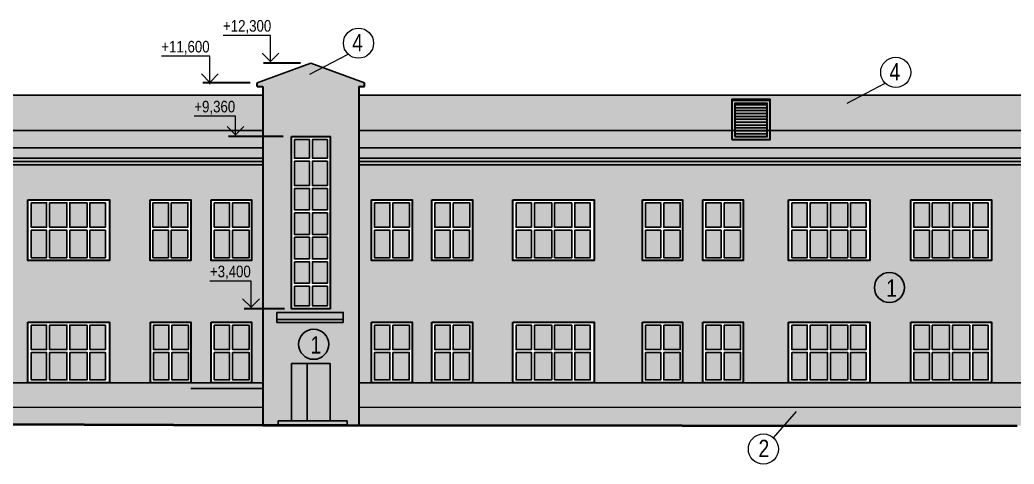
# Model space of a CAD drawing. Extents: x 69140 to 277481, y -99154 to 104141.
# Drawn here: x 133760 to 168188, y 66173 to 81546 of the extents above; entities that cross this region are included whole.
import ezdxf

# ---------------------------------------------------------------- set-up
doc = ezdxf.new("R2010")
doc.units = 0
for name, color, linetype in [('2D-чертеж - Общий', 7, 'Continuous'), ('Наружняя', 7, 'Continuous'), ('Окна', 7, 'Continuous'), ('Текст', 7, 'Continuous')]:
    doc.layers.add(name, color=color, linetype=linetype)
for name, color, linetype, lineweight in [('Text blocks_Ном_пера__1', 7, 'Continuous', 18), ('Вент.шахты_Ном_пера__1', 7, 'Continuous', 18), ('Детали основные (разрез)', 7, 'Continuous', 40), ('Перегородки', 7, 'Continuous', 30), ('Размеры', 250, 'Continuous', 13)]:
    doc.layers.add(name, color=color, linetype=linetype, lineweight=lineweight)
for name, color, linetype, lineweight, true_color in [('Заливка кровли', 7, 'Continuous', 13, 0xa16156), ('Заливка стены', 7, 'Continuous', 13, 0xffe4ad), ('Заливка цоколь', 7, 'Continuous', 13, 0x51565c)]:
    doc.layers.add(name, color=color, linetype=linetype, lineweight=lineweight, true_color=true_color)
doc.styles.add('Narrow', font='ARIALN.TTF')
doc.styles.add('Ариал', font='ARIAL.TTF', dxfattribs={"width": 0.8})

msp = doc.modelspace()

# ---------------------------------------------------------------- hatches: boundary and pattern name
at = {"layer": '2D-чертеж - Общий', "linetype": 'Continuous', "lineweight": 0, "true_color": 0xb0b7bf}
for points in [[(143268, 76760.3), (143788, 76760.3), (143788, 77406.3), (143268, 77406.3)], [(143888, 76760.3), (144408, 76760.3), (144408, 77406.3), (143888, 77406.3)], [(143268, 75814.3), (143788, 75814.3), (143788, 76660.3), (143268, 76660.3)], [(143888, 75814.3), (144408, 75814.3), (144408, 76660.3), (143888, 76660.3)], [(143268, 74968.3), (143788, 74968.3), (143788, 75714.3), (143268, 75714.3)], [(143888, 74968.3), (144408, 74968.3), (144408, 75714.3), (143888, 75714.3)], [(143268, 74122.3), (143788, 74122.3), (143788, 74868.3), (143268, 74868.3)], [(143888, 74122.3), (144408, 74122.3), (144408, 74868.3), (143888, 74868.3)], [(143267.9, 73276.3), (143787.9, 73276.3), (143787.9, 74022.3), (143267.9, 74022.3)], [(143888, 73276.3), (144408, 73276.3), (144408, 74022.3), (143888, 74022.3)], [(143267.8, 72430.3), (143787.8, 72430.3), (143787.8, 73176.3), (143267.8, 73176.3)], [(143888.1, 72430.3), (144408.1, 72430.3), (144408.1, 73176.3), (143888.1, 73176.3)], [(143268, 71646.3), (143788, 71646.3), (143788, 72330.3), (143268, 72330.3)], [(143888, 71646.3), (144408, 71646.3), (144408, 72330.3), (143888, 72330.3)]]:
    msp.add_hatch(color=9, dxfattribs=at).paths.add_polyline_path(points, flags=0)
for points in [[(134150.8, 74369.2), (134685.8, 74369.2), (134685.8, 75216.3), (134150.8, 75216.3)], [(134785.8, 75216.3), (135385.8, 75216.3), (135385.8, 74369.2), (134785.8, 74369.2)], [(135485.8, 74369.2), (136085.8, 74369.2), (136085.8, 75216.3), (135485.8, 75216.3)], [(136185.8, 75216.3), (136720.8, 75216.3), (136720.8, 74369.2), (136185.8, 74369.2)], [(138903, 75216.3), (138368, 75216.3), (138368, 74369.2), (138903, 74369.2)], [(139003, 74369.2), (139577.4, 74369.2), (139577.4, 75216.3), (139003, 75216.3)], [(141023, 75216.3), (140488, 75216.3), (140488, 74369.2), (141023, 74369.2)], [(141123, 74369.2), (141697.4, 74369.2), (141697.4, 75216.3), (141123, 75216.3)], [(146573, 75216.3), (146038, 75216.3), (146038, 74369.2), (146573, 74369.2)], [(146673, 74369.2), (147247.4, 74369.2), (147247.4, 75216.3), (146673, 75216.3)], [(148663, 75216.3), (148128, 75216.3), (148128, 74369.2), (148663, 74369.2)], [(148763, 74369.2), (149337.4, 74369.2), (149337.4, 75216.3), (148763, 75216.3)], [(150940.8, 74369.2), (151475.8, 74369.2), (151475.8, 75216.3), (150940.8, 75216.3)], [(151575.8, 75216.3), (152175.8, 75216.3), (152175.8, 74369.2), (151575.8, 74369.2)], [(152275.8, 74369.2), (152875.8, 74369.2), (152875.8, 75216.3), (152275.8, 75216.3)], [(152975.8, 75216.3), (153510.8, 75216.3), (153510.8, 74369.2), (152975.8, 74369.2)], [(155953, 75216.3), (155418, 75216.3), (155418, 74369.2), (155953, 74369.2)], [(156053, 74369.2), (156627.4, 74369.2), (156627.4, 75216.3), (156053, 75216.3)], [(158043, 75216.3), (157508, 75216.3), (157508, 74369.2), (158043, 74369.2)], [(158143, 74369.2), (158717.4, 74369.2), (158717.4, 75216.3), (158143, 75216.3)], [(160490.8, 74369.2), (161025.8, 74369.2), (161025.8, 75216.3), (160490.8, 75216.3)], [(161125.8, 75216.3), (161725.8, 75216.3), (161725.8, 74369.2), (161125.8, 74369.2)], [(161825.8, 74369.2), (162425.8, 74369.2), (162425.8, 75216.3), (161825.8, 75216.3)], [(162525.8, 75216.3), (163060.8, 75216.3), (163060.8, 74369.2), (162525.8, 74369.2)], [(164720.8, 74369.2), (165255.8, 74369.2), (165255.8, 75216.3), (164720.8, 75216.3)], [(165355.8, 75216.3), (165955.8, 75216.3), (165955.8, 74369.2), (165355.8, 74369.2)], [(166055.8, 74369.2), (166655.8, 74369.2), (166655.8, 75216.3), (166055.8, 75216.3)], [(166755.8, 75216.3), (167290.8, 75216.3), (167290.8, 74369.2), (166755.8, 74369.2)], [(134685.8, 73316.3), (134150.8, 73316.3), (134150.8, 74269.2), (134685.8, 74269.2)], [(135385.8, 74269.2), (134785.8, 74269.2), (134785.8, 73316.3), (135385.8, 73316.3)], [(136085.8, 73316.3), (135485.8, 73316.3), (135485.8, 74269.2), (136085.8, 74269.2)], [(136720.8, 74269.2), (136185.8, 74269.2), (136185.8, 73316.3), (136720.8, 73316.3)], [(138368, 74269.2), (138903, 74269.2), (138903, 73316.3), (138368, 73316.3)], [(139573.8, 73316.3), (139003, 73316.3), (139003, 74269.2), (139573.8, 74269.2)], [(140488, 74269.2), (141023, 74269.2), (141023, 73316.3), (140488, 73316.3)], [(141693.8, 73316.3), (141123, 73316.3), (141123, 74269.2), (141693.8, 74269.2)], [(146038, 74269.2), (146573, 74269.2), (146573, 73316.3), (146038, 73316.3)], [(147243.8, 73316.3), (146673, 73316.3), (146673, 74269.2), (147243.8, 74269.2)], [(148128, 74269.2), (148663, 74269.2), (148663, 73316.3), (148128, 73316.3)], [(149333.8, 73316.3), (148763, 73316.3), (148763, 74269.2), (149333.8, 74269.2)], [(151475.8, 73316.3), (150940.8, 73316.3), (150940.8, 74269.2), (151475.8, 74269.2)], [(152175.8, 74269.2), (151575.8, 74269.2), (151575.8, 73316.3), (152175.8, 73316.3)], [(152875.8, 73316.3), (152275.8, 73316.3), (152275.8, 74269.2), (152875.8, 74269.2)], [(153510.8, 74269.2), (152975.8, 74269.2), (152975.8, 73316.3), (153510.8, 73316.3)], [(155418, 74269.2), (155953, 74269.2), (155953, 73316.3), (155418, 73316.3)], [(156623.8, 73316.3), (156053, 73316.3), (156053, 74269.2), (156623.8, 74269.2)], [(157508, 74269.2), (158043, 74269.2), (158043, 73316.3), (157508, 73316.3)], [(158713.8, 73316.3), (158143, 73316.3), (158143, 74269.2), (158713.8, 74269.2)], [(161025.8, 73316.3), (160490.8, 73316.3), (160490.8, 74269.2), (161025.8, 74269.2)], [(161725.8, 74269.2), (161125.8, 74269.2), (161125.8, 73316.3), (161725.8, 73316.3)], [(162425.8, 73316.3), (161825.8, 73316.3), (161825.8, 74269.2), (162425.8, 74269.2)], [(163060.8, 74269.2), (162525.8, 74269.2), (162525.8, 73316.3), (163060.8, 73316.3)], [(165255.8, 73316.3), (164720.8, 73316.3), (164720.8, 74269.2), (165255.8, 74269.2)], [(165955.8, 74269.2), (165355.8, 74269.2), (165355.8, 73316.3), (165955.8, 73316.3)], [(166655.8, 73316.3), (166055.8, 73316.3), (166055.8, 74269.2), (166655.8, 74269.2)], [(167290.8, 74269.2), (166755.8, 74269.2), (166755.8, 73316.3), (167290.8, 73316.3)], [(134150.8, 70139.2), (134685.8, 70139.2), (134685.8, 70986.3), (134150.8, 70986.3)], [(134785.8, 70986.3), (135385.8, 70986.3), (135385.8, 70139.2), (134785.8, 70139.2)], [(135485.8, 70139.2), (136085.8, 70139.2), (136085.8, 70986.3), (135485.8, 70986.3)], [(136185.8, 70986.3), (136720.8, 70986.3), (136720.8, 70139.2), (136185.8, 70139.2)], [(138923, 70986.3), (138388, 70986.3), (138388, 70139.2), (138923, 70139.2)], [(139023, 70139.2), (139597.4, 70139.2), (139597.4, 70986.3), (139023, 70986.3)], [(141023, 70986.3), (140488, 70986.3), (140488, 70139.2), (141023, 70139.2)], [(141123, 70139.2), (141697.4, 70139.2), (141697.4, 70986.3), (141123, 70986.3)], [(146573, 70986.3), (146038, 70986.3), (146038, 70139.2), (146573, 70139.2)], [(146673, 70139.2), (147247.4, 70139.2), (147247.4, 70986.3), (146673, 70986.3)], [(148663, 70986.3), (148128, 70986.3), (148128, 70139.2), (148663, 70139.2)], [(148763, 70139.2), (149337.4, 70139.2), (149337.4, 70986.3), (148763, 70986.3)], [(150940.8, 70139.2), (151475.8, 70139.2), (151475.8, 70986.3), (150940.8, 70986.3)], [(151575.8, 70986.3), (152175.8, 70986.3), (152175.8, 70139.2), (151575.8, 70139.2)], [(152275.8, 70139.2), (152875.8, 70139.2), (152875.8, 70986.3), (152275.8, 70986.3)], [(152975.8, 70986.3), (153510.8, 70986.3), (153510.8, 70139.2), (152975.8, 70139.2)], [(155953, 70986.3), (155418, 70986.3), (155418, 70139.2), (155953, 70139.2)], [(156053, 70139.2), (156627.4, 70139.2), (156627.4, 70986.3), (156053, 70986.3)], [(158043, 70986.3), (157508, 70986.3), (157508, 70139.2), (158043, 70139.2)], [(158143, 70139.2), (158717.4, 70139.2), (158717.4, 70986.3), (158143, 70986.3)], [(160490.8, 70139.2), (161025.8, 70139.2), (161025.8, 70986.3), (160490.8, 70986.3)], [(161125.8, 70986.3), (161725.8, 70986.3), (161725.8, 70139.2), (161125.8, 70139.2)], [(161825.8, 70139.2), (162425.8, 70139.2), (162425.8, 70986.3), (161825.8, 70986.3)], [(162525.8, 70986.3), (163060.8, 70986.3), (163060.8, 70139.2), (162525.8, 70139.2)], [(164720.8, 70139.2), (165255.8, 70139.2), (165255.8, 70986.3), (164720.8, 70986.3)], [(165355.8, 70986.3), (165955.8, 70986.3), (165955.8, 70139.2), (165355.8, 70139.2)], [(166055.8, 70139.2), (166655.8, 70139.2), (166655.8, 70986.3), (166055.8, 70986.3)], [(166755.8, 70986.3), (167290.8, 70986.3), (167290.8, 70139.2), (166755.8, 70139.2)], [(134685.8, 69086.3), (134150.8, 69086.3), (134150.8, 70039.2), (134685.8, 70039.2)], [(135385.8, 70039.2), (134785.8, 70039.2), (134785.8, 69086.3), (135385.8, 69086.3)], [(136085.8, 69086.3), (135485.8, 69086.3), (135485.8, 70039.2), (136085.8, 70039.2)], [(136720.8, 70039.2), (136185.8, 70039.2), (136185.8, 69086.3), (136720.8, 69086.3)], [(138388, 70039.2), (138923, 70039.2), (138923, 69086.3), (138388, 69086.3)], [(139593.8, 69086.3), (139023, 69086.3), (139023, 70039.2), (139593.8, 70039.2)], [(140488, 70039.2), (141023, 70039.2), (141023, 69086.3), (140488, 69086.3)], [(141693.8, 69086.3), (141123, 69086.3), (141123, 70039.2), (141693.8, 70039.2)], [(146038, 70039.2), (146573, 70039.2), (146573, 69086.3), (146038, 69086.3)], [(147243.8, 69086.3), (146673, 69086.3), (146673, 70039.2), (147243.8, 70039.2)], [(148128, 70039.2), (148663, 70039.2), (148663, 69086.3), (148128, 69086.3)], [(149333.8, 69086.3), (148763, 69086.3), (148763, 70039.2), (149333.8, 70039.2)], [(151475.8, 69086.3), (150940.8, 69086.3), (150940.8, 70039.2), (151475.8, 70039.2)], [(152175.8, 70039.2), (151575.8, 70039.2), (151575.8, 69086.3), (152175.8, 69086.3)], [(152875.8, 69086.3), (152275.8, 69086.3), (152275.8, 70039.2), (152875.8, 70039.2)], [(153510.8, 70039.2), (152975.8, 70039.2), (152975.8, 69086.3), (153510.8, 69086.3)], [(155418, 70039.2), (155953, 70039.2), (155953, 69086.3), (155418, 69086.3)], [(156623.8, 69086.3), (156053, 69086.3), (156053, 70039.2), (156623.8, 70039.2)], [(157508, 70039.2), (158043, 70039.2), (158043, 69086.3), (157508, 69086.3)], [(158713.8, 69086.3), (158143, 69086.3), (158143, 70039.2), (158713.8, 70039.2)], [(161025.8, 69086.3), (160490.8, 69086.3), (160490.8, 70039.2), (161025.8, 70039.2)], [(161725.8, 70039.2), (161125.8, 70039.2), (161125.8, 69086.3), (161725.8, 69086.3)], [(162425.8, 69086.3), (161825.8, 69086.3), (161825.8, 70039.2), (162425.8, 70039.2)], [(163060.8, 70039.2), (162525.8, 70039.2), (162525.8, 69086.3), (163060.8, 69086.3)], [(165255.8, 69086.3), (164720.8, 69086.3), (164720.8, 70039.2), (165255.8, 70039.2)], [(165955.8, 70039.2), (165355.8, 70039.2), (165355.8, 69086.3), (165955.8, 69086.3)], [(166655.8, 69086.3), (166055.8, 69086.3), (166055.8, 70039.2), (166655.8, 70039.2)], [(167290.8, 70039.2), (166755.8, 70039.2), (166755.8, 69086.3), (167290.8, 69086.3)]]:
    msp.add_hatch(color=9, dxfattribs=at).paths.add_polyline_path(points)
at = {"layer": 'Заливка кровли', "linetype": 'Continuous'}
for points in [[(103838, 78946.3), (103838, 76646.3), (141978, 76646.3), (142178, 76646.3), (142178, 78846.3), (142178, 78946.3)], [(145498, 76646.3), (180468, 76646.3), (180468, 78846.3), (180468, 78846.3), (180468, 78946.3), (145498, 78946.3), (145498, 78846.3)]]:
    msp.add_hatch(color=256, dxfattribs=at).paths.add_polyline_path(points)
at = {"layer": 'Заливка кровли', "linetype": 'Continuous', "lineweight": 0}
msp.add_hatch(color=256, dxfattribs=at).paths.add_polyline_path([(143168, 69650.8), (143168, 67676.3), (144508, 67676.3), (144508, 69650.8)], flags=0)
at = {"layer": 'Заливка стены', "linetype": 'Continuous', "lineweight": 0}
msp.add_hatch(color=256, dxfattribs=at).paths.add_polyline_path([(141978, 79346.3), (141978, 79246.3), (145698, 79246.3), (145698, 79366.3), (143838, 80046.3), (141978, 79366.3)], flags=0)
h = msp.add_hatch(color=256, dxfattribs=at)
h.paths.add_polyline_path([(142178, 67526.3), (145498, 67533.6), (145498, 79246.3), (142178, 79246.3)])
h.paths.add_polyline_path([(143168, 71546.3), (143168, 77506.3), (144508, 77506.3), (144508, 71546.3)], flags=16)
h = msp.add_hatch(color=256, dxfattribs=at)
h.paths.add_polyline_path([(103838, 68986.3), (103838, 68786.3), (137268, 68786.3), (138268, 68786.3), (138288, 68986.3), (138288, 71086.3), (139678, 71086.3), (139678, 68986.3), (139678, 68786.3), (142178, 68786.3), (142178, 68986.3), (142178, 76646.3), (103838, 76646.3)])
h.paths.add_polyline_path([(140388, 73216.3), (140388, 75316.3), (141778, 75316.3), (141778, 73216.3)], flags=16)
h.paths.add_polyline_path([(140388, 68986.3), (140388, 71086.3), (141778, 71086.3), (141778, 68986.3)], flags=16)
h.paths.add_polyline_path([(138268, 75316.3), (139678, 75316.3), (139678, 73216.3), (138268, 73216.3)], flags=16)
h.paths.add_polyline_path([(134038, 68986.3), (134038, 71086.3), (136858, 71086.3), (136858, 68986.3)], flags=16)
h.paths.add_polyline_path([(136858, 73216.3), (134038, 73216.3), (134038, 75316.3), (136858, 75316.3)], flags=16)
h.paths.add_polyline_path([(132348, 73216.3), (130978, 73216.3), (130978, 75316.3), (132348, 75316.3)], flags=16)
h.paths.add_polyline_path([(132348, 68986.3), (130978, 68986.3), (130978, 71086.3), (132348, 71086.3)], flags=16)
h.paths.add_polyline_path([(128848, 68986.3), (128848, 71086.3), (130258, 71086.3), (130258, 68986.3)], flags=16)
h.paths.add_polyline_path([(128848, 73216.3), (128848, 75316.3), (130258, 75316.3), (130258, 73216.3)], flags=16)
h.paths.add_polyline_path([(124498, 73216.3), (124498, 75316.3), (127298, 75316.3), (127298, 73216.3)], flags=16)
h.paths.add_polyline_path([(127298, 68986.3), (124498, 68986.3), (124498, 71086.3), (127298, 71086.3)], flags=16)
h.paths.add_polyline_path([(120268, 75316.3), (123088, 75316.3), (123088, 73216.3), (120268, 73216.3)], flags=16)
h.paths.add_polyline_path([(123088, 68986.3), (120268, 68986.3), (120268, 71086.3), (123088, 71086.3)], flags=16)
h.paths.add_polyline_path([(116068, 71086.3), (118868, 71086.3), (118868, 68986.3), (116068, 68986.3)], flags=16)
h.paths.add_polyline_path([(116068, 75316.3), (118868, 75316.3), (118868, 73216.3), (116068, 73216.3)], flags=16)
h.paths.add_polyline_path([(111858, 75316.3), (114658, 75316.3), (114658, 73216.3), (111858, 73216.3)], flags=16)
h.paths.add_polyline_path([(114658, 68986.3), (111858, 68986.3), (111858, 71086.3), (114658, 71086.3)], flags=16)
h.paths.add_polyline_path([(110438, 73216.3), (107628, 73216.3), (107628, 75316.3), (110438, 75316.3)], flags=16)
h.paths.add_polyline_path([(107628, 71086.3), (110438, 71086.3), (110438, 68986.3), (107628, 68986.3)], flags=16)
h.paths.add_polyline_path([(106258, 68986.3), (104158, 68986.3), (104158, 71086.3), (106258, 71086.3)], flags=16)
h.paths.add_polyline_path([(104158, 75316.3), (106258, 75316.3), (106258, 73216.3), (104158, 73216.3)], flags=16)
h = msp.add_hatch(color=256, dxfattribs=at)
h.paths.add_polyline_path([(103838, 68986.3), (103838, 68786.3), (137268, 68786.3), (139678, 68786.3), (138288, 68986.3), (138288, 71086.3), (139678, 71086.3), (139678, 68986.3), (138288, 68986.3), (139678, 68786.3), (142178, 68786.3), (142178, 68986.3), (142178, 76646.3), (103838, 76646.3)])
h.paths.add_polyline_path([(140388, 73216.3), (140388, 75316.3), (141778, 75316.3), (141778, 73216.3)], flags=16)
h.paths.add_polyline_path([(140388, 68986.3), (140388, 71086.3), (141778, 71086.3), (141778, 68986.3)], flags=16)
h.paths.add_polyline_path([(138268, 75316.3), (139678, 75316.3), (139678, 73216.3), (138268, 73216.3)], flags=16)
h.paths.add_polyline_path([(134038, 68986.3), (134038, 71086.3), (136858, 71086.3), (136858, 68986.3)], flags=16)
h.paths.add_polyline_path([(136858, 73216.3), (134038, 73216.3), (134038, 75316.3), (136858, 75316.3)], flags=16)
h.paths.add_polyline_path([(132348, 73216.3), (130978, 73216.3), (130978, 75316.3), (132348, 75316.3)], flags=16)
h.paths.add_polyline_path([(132348, 68986.3), (130978, 68986.3), (130978, 71086.3), (132348, 71086.3)], flags=16)
h.paths.add_polyline_path([(128848, 68986.3), (128848, 71086.3), (130258, 71086.3), (130258, 68986.3)], flags=16)
h.paths.add_polyline_path([(128848, 73216.3), (128848, 75316.3), (130258, 75316.3), (130258, 73216.3)], flags=16)
h.paths.add_polyline_path([(124498, 73216.3), (124498, 75316.3), (127298, 75316.3), (127298, 73216.3)], flags=16)
h.paths.add_polyline_path([(127298, 68986.3), (124498, 68986.3), (124498, 71086.3), (127298, 71086.3)], flags=16)
h.paths.add_polyline_path([(120268, 75316.3), (123088, 75316.3), (123088, 73216.3), (120268, 73216.3)], flags=16)
h.paths.add_polyline_path([(123088, 68986.3), (120268, 68986.3), (120268, 71086.3), (123088, 71086.3)], flags=16)
h.paths.add_polyline_path([(116068, 71086.3), (118868, 71086.3), (118868, 68986.3), (116068, 68986.3)], flags=16)
h.paths.add_polyline_path([(116068, 75316.3), (118868, 75316.3), (118868, 73216.3), (116068, 73216.3)], flags=16)
h.paths.add_polyline_path([(111858, 75316.3), (114658, 75316.3), (114658, 73216.3), (111858, 73216.3)], flags=16)
h.paths.add_polyline_path([(114658, 68986.3), (111858, 68986.3), (111858, 71086.3), (114658, 71086.3)], flags=16)
h.paths.add_polyline_path([(110438, 73216.3), (107628, 73216.3), (107628, 75316.3), (110438, 75316.3)], flags=16)
h.paths.add_polyline_path([(107628, 71086.3), (110438, 71086.3), (110438, 68986.3), (107628, 68986.3)], flags=16)
h.paths.add_polyline_path([(106258, 68986.3), (104158, 68986.3), (104158, 71086.3), (106258, 71086.3)], flags=16)
h.paths.add_polyline_path([(104158, 75316.3), (106258, 75316.3), (106258, 73216.3), (104158, 73216.3)], flags=16)
h = msp.add_hatch(color=256, dxfattribs=at)
h.paths.add_polyline_path([(145498, 68986.3), (145498, 68786.3), (168288, 68786.3), (168828, 68786.3), (180468, 68786.3), (180468, 68986.3), (180468, 76646.3), (145498, 76646.3)], flags=0)
h.paths.add_polyline_path([(168828, 68986.3), (168828, 69420.9), (168828, 69508), (168828, 71086.3), (171618, 71086.3), (171618, 68986.3)], flags=0)
h.paths.add_polyline_path([(177248, 68986.3), (177248, 71086.3), (180048, 71086.3), (180048, 68986.3)], flags=0)
h.paths.add_polyline_path([(177248, 75316.3), (180048, 75316.3), (180048, 73216.3), (177248, 73216.3)], flags=0)
h.paths.add_polyline_path([(173058, 68986.3), (173058, 71086.3), (175858, 71086.3), (175858, 68986.3)], flags=0)
h.paths.add_polyline_path([(173058, 75316.3), (175858, 75316.3), (175858, 73216.3), (173058, 73216.3)], flags=0)
h.paths.add_polyline_path([(168828, 73216.3), (168828, 75316.3), (171618, 75316.3), (171618, 73216.3)], flags=0)
h.paths.add_polyline_path([(164608, 73216.3), (164608, 75316.3), (167408, 75316.3), (167408, 73216.3)], flags=0)
h.paths.add_polyline_path([(167408, 68986.3), (164608, 68986.3), (164608, 71086.3), (167408, 71086.3), (167408, 69503.6)], flags=0)
h.paths.add_polyline_path([(160378, 68986.3), (160378, 71086.3), (163188, 71086.3), (163188, 68986.3)], flags=0)
h.paths.add_polyline_path([(160378, 75316.3), (163188, 75316.3), (163188, 73216.3), (160378, 73216.3)], flags=0)
h.paths.add_polyline_path([(157408, 71086.3), (158808, 71086.3), (158808, 68986.3), (157408, 68986.3)], flags=0)
h.paths.add_polyline_path([(157408, 73216.3), (157408, 75316.3), (158808, 75316.3), (158808, 73216.3)], flags=0)
h.paths.add_polyline_path([(155318, 73216.3), (155318, 75316.3), (156708, 75316.3), (156708, 73216.3)], flags=0)
h.paths.add_polyline_path([(156708, 68986.3), (155318, 68986.3), (155318, 71086.3), (156708, 71086.3)], flags=0)
h.paths.add_polyline_path([(150828, 73216.3), (150828, 75316.3), (153648, 75316.3), (153648, 73216.3)], flags=0)
h.paths.add_polyline_path([(153648, 68986.3), (150828, 68986.3), (150828, 71086.3), (153648, 71086.3)], flags=0)
h.paths.add_polyline_path([(148028, 73216.3), (148028, 75316.3), (149438, 75316.3), (149438, 73216.3)], flags=0)
h.paths.add_polyline_path([(149438, 68986.3), (148028, 68986.3), (148028, 71086.3), (149438, 71086.3)], flags=0)
h.paths.add_polyline_path([(147338, 73216.3), (145938, 73216.3), (145938, 75316.3), (147338, 75316.3)], flags=0)
h.paths.add_polyline_path([(147338, 68986.3), (145938, 68986.3), (145938, 71086.3), (147338, 71086.3)], flags=0)
at = {"layer": 'Заливка цоколь', "ltscale": 20}
for points in [[(110438, 68146.3), (142178, 68146.3), (142178, 68986.3), (110438, 68986.3)], [(145498, 68146.3), (180468, 68146.3), (180468, 68986.3), (145498, 68986.3)]]:
    msp.add_hatch(color=256, dxfattribs=at).paths.add_polyline_path(points)
at = {"layer": 'Заливка цоколь', "linetype": 'Continuous', "lineweight": 0}
for points in [[(103838, 68786.3), (103838, 68126.3), (103837.2, 67644.2), (142178, 67526.3), (142178, 68786.3), (137268, 68786.3)], [(145498, 67533.6), (180468, 67496.3), (180471, 68786.3), (145498, 68786.3)]]:
    msp.add_hatch(color=256, dxfattribs=at).paths.add_polyline_path(points)

# ---------------------------------------------------------------- linework, layer by layer
at = {"ltscale": 20}
for p, q in [((158418, 78806.3), (159738, 78806.3)), ((158518, 78606.4), (159637.9, 78606.4)), ((158518, 78506.4), (159637.9, 78506.4)), ((158518, 78406.4), (159637.9, 78406.4)), ((158518, 78306.4), (159637.9, 78306.4)), ((158518, 78206.4), (159637.9, 78206.4)), ((158518, 78106.4), (159637.9, 78106.4)), ((158518, 78006.4), (159637.9, 78006.4)), ((158518, 77906.4), (159637.9, 77906.4)), ((142178, 77721.3), (103838, 77721.3)), ((180468, 77721.3), (145498, 77721.3)), ((158518, 77806.4), (159637.9, 77806.4)), ((158518, 77706.4), (159637.9, 77706.4)), ((158518, 77556.4), (158518, 77656.4)), ((158518, 77606.4), (159637.9, 77606.4)), ((103838, 77121.3), (142178, 77121.3)), ((145498, 77121.3), (180468, 77121.3))]:
    msp.add_line(p, q, dxfattribs=at)
at = {"linetype": 'Continuous'}
msp.add_lwpolyline([(158418, 78756.3), (159738, 78756.3), (159738, 78806.3), (158418, 78806.3)], close=True, dxfattribs=at)
at = {"layer": 'Вент.шахты_Ном_пера__1', "linetype": 'Continuous'}
for points in [[(143802.9, 79671.4), (145122.6, 80365.4)], [(162407.1, 78661.3), (163726.8, 79355.3)], [(160636.6, 67991.8), (159848.5, 67087.8)]]:
    msp.add_lwpolyline(points, dxfattribs=at)
for centre in [(145485, 80740.3), (164089.1, 79730.2), (159505.9, 66694.8)]:
    msp.add_circle(centre, 521.4, dxfattribs=at)
at = {"layer": 'Детали основные (разрез)', "linetype": 'Continuous'}
for p, q in [((93378, 67676.3), (142178, 67526.3)), ((145088, 67526.3), (168288, 67499.6))]:
    msp.add_line(p, q, dxfattribs=at)
at = {"layer": 'Детали основные (разрез)'}
msp.add_line((142178, 67526.3), (145088, 67526.3), dxfattribs=at)
at = {"layer": 'Заливка цоколь', "ltscale": 20}
for points in [[(110438, 68146.3), (142178, 68146.3), (142178, 68986.3), (110438, 68986.3)], [(145498, 68146.3), (180468, 68146.3), (180468, 68986.3), (145498, 68986.3)]]:
    msp.add_lwpolyline(points, close=True, dxfattribs=at)
at = {"layer": 'Наружняя', "linetype": 'Continuous'}
for p, q in [((141978, 79366.3), (143838, 80046.3)), ((143838, 80046.3), (145698, 79366.3)), ((142178, 78946.3), (103838, 78946.3)), ((180388, 78946.3), (145498, 78946.3))]:
    msp.add_line(p, q, dxfattribs=at)
at = {"layer": 'Окна', "linetype": 'Continuous'}
for p, q in [((103838, 76766.3), (142178, 76766.3)), ((103838, 76646.3), (142178, 76646.3)), ((103838, 76526.3), (142178, 76526.3)), ((145498, 76766.3), (180468, 76766.3)), ((145498, 76646.3), (180468, 76646.3)), ((145498, 76526.3), (180468, 76526.3)), ((143168, 69650.8), (143168, 67676.3)), ((143168, 69650.8), (144508, 69650.8)), ((143708, 69650.8), (143708, 67676)), ((144508, 69650.8), (144508, 67674.8)), ((103838, 68986.3), (138268, 68986.3)), ((145498, 68986.3), (180468, 68986.3)), ((139678, 68786.3), (142178, 68786.3))]:
    msp.add_line(p, q, dxfattribs=at)
at = {"layer": 'Окна', "lineweight": 25, "ltscale": 20}
for p, q in [((93378, 68986.3), (142178, 68986.3)), ((145498, 68986.3), (180468, 68986.3))]:
    msp.add_line(p, q, dxfattribs=at)
at = {"layer": 'Окна'}
for p, q in [((145088, 67676.3), (142708, 67676.3)), ((142708, 67526.3), (142708, 67676.3)), ((145088, 67526.3), (145088, 67676.3))]:
    msp.add_line(p, q, dxfattribs=at)
at = {"layer": 'Окна', "linetype": 'Continuous', "flags": 128}
for points in [[(143268, 77406.3), (143788, 77406.3), (143788, 76760.3), (143268, 76760.3)], [(144408, 77406.3), (143888, 77406.3), (143888, 76760.3), (144408, 76760.3)], [(143268, 76660.3), (143788, 76660.3), (143788, 75814.3), (143268, 75814.3)], [(144408, 76660.3), (143888, 76660.3), (143888, 75814.3), (144408, 75814.3)], [(143268, 75714.3), (143788, 75714.3), (143788, 74968.3), (143268, 74968.3)], [(144408, 75714.3), (143888, 75714.3), (143888, 74968.3), (144408, 74968.3)], [(134150.8, 75216.3), (134685.8, 75216.3), (134685.8, 74369.2), (134150.8, 74369.2)], [(134785.8, 75216.3), (135385.8, 75216.3), (135385.8, 74369.2), (134785.8, 74369.2)], [(136085.8, 75216.3), (135485.8, 75216.3), (135485.8, 74369.2), (136085.8, 74369.2)], [(136720.8, 75216.3), (136185.8, 75216.3), (136185.8, 74369.2), (136720.8, 74369.2)], [(138368, 75216.3), (138903, 75216.3), (138903, 74369.2), (138368, 74369.2)], [(139003, 75216.3), (139577.4, 75216.3), (139577.4, 74369.2), (139003, 74369.2)], [(140488, 75216.3), (141023, 75216.3), (141023, 74369.2), (140488, 74369.2)], [(141123, 75216.3), (141697.4, 75216.3), (141697.4, 74369.2), (141123, 74369.2)], [(146038, 75216.3), (146573, 75216.3), (146573, 74369.2), (146038, 74369.2)], [(146673, 75216.3), (147247.4, 75216.3), (147247.4, 74369.2), (146673, 74369.2)], [(148128, 75216.3), (148663, 75216.3), (148663, 74369.2), (148128, 74369.2)], [(148763, 75216.3), (149337.4, 75216.3), (149337.4, 74369.2), (148763, 74369.2)], [(150940.8, 75216.3), (151475.8, 75216.3), (151475.8, 74369.2), (150940.8, 74369.2)], [(151575.8, 75216.3), (152175.8, 75216.3), (152175.8, 74369.2), (151575.8, 74369.2)], [(152875.8, 75216.3), (152275.8, 75216.3), (152275.8, 74369.2), (152875.8, 74369.2)], [(153510.8, 75216.3), (152975.8, 75216.3), (152975.8, 74369.2), (153510.8, 74369.2)], [(155418, 75216.3), (155953, 75216.3), (155953, 74369.2), (155418, 74369.2)], [(156053, 75216.3), (156627.4, 75216.3), (156627.4, 74369.2), (156053, 74369.2)], [(157508, 75216.3), (158043, 75216.3), (158043, 74369.2), (157508, 74369.2)], [(158143, 75216.3), (158717.4, 75216.3), (158717.4, 74369.2), (158143, 74369.2)], [(160490.8, 75216.3), (161025.8, 75216.3), (161025.8, 74369.2), (160490.8, 74369.2)], [(161125.8, 75216.3), (161725.8, 75216.3), (161725.8, 74369.2), (161125.8, 74369.2)], [(162425.8, 75216.3), (161825.8, 75216.3), (161825.8, 74369.2), (162425.8, 74369.2)], [(163060.8, 75216.3), (162525.8, 75216.3), (162525.8, 74369.2), (163060.8, 74369.2)], [(164720.8, 75216.3), (165255.8, 75216.3), (165255.8, 74369.2), (164720.8, 74369.2)], [(165355.8, 75216.3), (165955.8, 75216.3), (165955.8, 74369.2), (165355.8, 74369.2)], [(166655.8, 75216.3), (166055.8, 75216.3), (166055.8, 74369.2), (166655.8, 74369.2)], [(167290.8, 75216.3), (166755.8, 75216.3), (166755.8, 74369.2), (167290.8, 74369.2)], [(143268, 74868.3), (143788, 74868.3), (143788, 74122.3), (143268, 74122.3)], [(144408, 74868.3), (143888, 74868.3), (143888, 74122.3), (144408, 74122.3)], [(134150.8, 74269.2), (134685.8, 74269.2), (134685.8, 73316.3), (134150.8, 73316.3)], [(134785.8, 74269.2), (135385.8, 74269.2), (135385.8, 73316.3), (134785.8, 73316.3)], [(135485.8, 74269.2), (136085.8, 74269.2), (136085.8, 73316.3), (135485.8, 73316.3)], [(136185.8, 74269.2), (136720.8, 74269.2), (136720.8, 73316.3), (136185.8, 73316.3)], [(138368, 74269.2), (138903, 74269.2), (138903, 73316.3), (138368, 73316.3)], [(139003, 74269.2), (139573.8, 74269.2), (139573.8, 73316.3), (139003, 73316.3)], [(140488, 74269.2), (141023, 74269.2), (141023, 73316.3), (140488, 73316.3)], [(141123, 74269.2), (141693.8, 74269.2), (141693.8, 73316.3), (141123, 73316.3)], [(143267.9, 74022.3), (143787.9, 74022.3), (143787.9, 73276.3), (143267.9, 73276.3)], [(144408, 74022.3), (143888, 74022.3), (143888, 73276.3), (144408, 73276.3)], [(146038, 74269.2), (146573, 74269.2), (146573, 73316.3), (146038, 73316.3)], [(146673, 74269.2), (147243.8, 74269.2), (147243.8, 73316.3), (146673, 73316.3)], [(148128, 74269.2), (148663, 74269.2), (148663, 73316.3), (148128, 73316.3)], [(148763, 74269.2), (149333.8, 74269.2), (149333.8, 73316.3), (148763, 73316.3)], [(150940.8, 74269.2), (151475.8, 74269.2), (151475.8, 73316.3), (150940.8, 73316.3)], [(151575.8, 74269.2), (152175.8, 74269.2), (152175.8, 73316.3), (151575.8, 73316.3)], [(152275.8, 74269.2), (152875.8, 74269.2), (152875.8, 73316.3), (152275.8, 73316.3)], [(152975.8, 74269.2), (153510.8, 74269.2), (153510.8, 73316.3), (152975.8, 73316.3)], [(155418, 74269.2), (155953, 74269.2), (155953, 73316.3), (155418, 73316.3)], [(156053, 74269.2), (156623.8, 74269.2), (156623.8, 73316.3), (156053, 73316.3)], [(157508, 74269.2), (158043, 74269.2), (158043, 73316.3), (157508, 73316.3)], [(158143, 74269.2), (158713.8, 74269.2), (158713.8, 73316.3), (158143, 73316.3)], [(160490.8, 74269.2), (161025.8, 74269.2), (161025.8, 73316.3), (160490.8, 73316.3)], [(161125.8, 74269.2), (161725.8, 74269.2), (161725.8, 73316.3), (161125.8, 73316.3)], [(161825.8, 74269.2), (162425.8, 74269.2), (162425.8, 73316.3), (161825.8, 73316.3)], [(162525.8, 74269.2), (163060.8, 74269.2), (163060.8, 73316.3), (162525.8, 73316.3)], [(164720.8, 74269.2), (165255.8, 74269.2), (165255.8, 73316.3), (164720.8, 73316.3)], [(165355.8, 74269.2), (165955.8, 74269.2), (165955.8, 73316.3), (165355.8, 73316.3)], [(166055.8, 74269.2), (166655.8, 74269.2), (166655.8, 73316.3), (166055.8, 73316.3)], [(166755.8, 74269.2), (167290.8, 74269.2), (167290.8, 73316.3), (166755.8, 73316.3)], [(143267.8, 73176.3), (143787.8, 73176.3), (143787.8, 72430.3), (143267.8, 72430.3)], [(144408.1, 73176.3), (143888.1, 73176.3), (143888.1, 72430.3), (144408.1, 72430.3)], [(143268, 72330.3), (143788, 72330.3), (143788, 71646.3), (143268, 71646.3)], [(144408, 72330.3), (143888, 72330.3), (143888, 71646.3), (144408, 71646.3)], [(142657, 71424.2), (144957, 71424.2), (144957, 71176.4), (142657, 71176.4)], [(134150.8, 70986.3), (134685.8, 70986.3), (134685.8, 70139.2), (134150.8, 70139.2)], [(134785.8, 70986.3), (135385.8, 70986.3), (135385.8, 70139.2), (134785.8, 70139.2)], [(136085.8, 70986.3), (135485.8, 70986.3), (135485.8, 70139.2), (136085.8, 70139.2)], [(136720.8, 70986.3), (136185.8, 70986.3), (136185.8, 70139.2), (136720.8, 70139.2)], [(138388, 70986.3), (138923, 70986.3), (138923, 70139.2), (138388, 70139.2)], [(139023, 70986.3), (139597.4, 70986.3), (139597.4, 70139.2), (139023, 70139.2)], [(140488, 70986.3), (141023, 70986.3), (141023, 70139.2), (140488, 70139.2)], [(141123, 70986.3), (141697.4, 70986.3), (141697.4, 70139.2), (141123, 70139.2)], [(142657, 71176.4), (144957, 71176.4), (144957, 71076.4), (142657, 71076.4)], [(146038, 70986.3), (146573, 70986.3), (146573, 70139.2), (146038, 70139.2)], [(146673, 70986.3), (147247.4, 70986.3), (147247.4, 70139.2), (146673, 70139.2)], [(148128, 70986.3), (148663, 70986.3), (148663, 70139.2), (148128, 70139.2)], [(148763, 70986.3), (149337.4, 70986.3), (149337.4, 70139.2), (148763, 70139.2)], [(150940.8, 70986.3), (151475.8, 70986.3), (151475.8, 70139.2), (150940.8, 70139.2)], [(151575.8, 70986.3), (152175.8, 70986.3), (152175.8, 70139.2), (151575.8, 70139.2)], [(152875.8, 70986.3), (152275.8, 70986.3), (152275.8, 70139.2), (152875.8, 70139.2)], [(153510.8, 70986.3), (152975.8, 70986.3), (152975.8, 70139.2), (153510.8, 70139.2)], [(155418, 70986.3), (155953, 70986.3), (155953, 70139.2), (155418, 70139.2)], [(156053, 70986.3), (156627.4, 70986.3), (156627.4, 70139.2), (156053, 70139.2)], [(157508, 70986.3), (158043, 70986.3), (158043, 70139.2), (157508, 70139.2)], [(158143, 70986.3), (158717.4, 70986.3), (158717.4, 70139.2), (158143, 70139.2)], [(160490.8, 70986.3), (161025.8, 70986.3), (161025.8, 70139.2), (160490.8, 70139.2)], [(161125.8, 70986.3), (161725.8, 70986.3), (161725.8, 70139.2), (161125.8, 70139.2)], [(162425.8, 70986.3), (161825.8, 70986.3), (161825.8, 70139.2), (162425.8, 70139.2)], [(163060.8, 70986.3), (162525.8, 70986.3), (162525.8, 70139.2), (163060.8, 70139.2)], [(164720.8, 70986.3), (165255.8, 70986.3), (165255.8, 70139.2), (164720.8, 70139.2)], [(165355.8, 70986.3), (165955.8, 70986.3), (165955.8, 70139.2), (165355.8, 70139.2)], [(166655.8, 70986.3), (166055.8, 70986.3), (166055.8, 70139.2), (166655.8, 70139.2)], [(167290.8, 70986.3), (166755.8, 70986.3), (166755.8, 70139.2), (167290.8, 70139.2)], [(134150.8, 70039.2), (134685.8, 70039.2), (134685.8, 69086.3), (134150.8, 69086.3)], [(134785.8, 70039.2), (135385.8, 70039.2), (135385.8, 69086.3), (134785.8, 69086.3)], [(135485.8, 70039.2), (136085.8, 70039.2), (136085.8, 69086.3), (135485.8, 69086.3)], [(136185.8, 70039.2), (136720.8, 70039.2), (136720.8, 69086.3), (136185.8, 69086.3)], [(138388, 70039.2), (138923, 70039.2), (138923, 69086.3), (138388, 69086.3)], [(139023, 70039.2), (139593.8, 70039.2), (139593.8, 69086.3), (139023, 69086.3)], [(140488, 70039.2), (141023, 70039.2), (141023, 69086.3), (140488, 69086.3)], [(141123, 70039.2), (141693.8, 70039.2), (141693.8, 69086.3), (141123, 69086.3)], [(146038, 70039.2), (146573, 70039.2), (146573, 69086.3), (146038, 69086.3)], [(146673, 70039.2), (147243.8, 70039.2), (147243.8, 69086.3), (146673, 69086.3)], [(148128, 70039.2), (148663, 70039.2), (148663, 69086.3), (148128, 69086.3)], [(148763, 70039.2), (149333.8, 70039.2), (149333.8, 69086.3), (148763, 69086.3)], [(150940.8, 70039.2), (151475.8, 70039.2), (151475.8, 69086.3), (150940.8, 69086.3)], [(151575.8, 70039.2), (152175.8, 70039.2), (152175.8, 69086.3), (151575.8, 69086.3)], [(152275.8, 70039.2), (152875.8, 70039.2), (152875.8, 69086.3), (152275.8, 69086.3)], [(152975.8, 70039.2), (153510.8, 70039.2), (153510.8, 69086.3), (152975.8, 69086.3)], [(155418, 70039.2), (155953, 70039.2), (155953, 69086.3), (155418, 69086.3)], [(156053, 70039.2), (156623.8, 70039.2), (156623.8, 69086.3), (156053, 69086.3)], [(157508, 70039.2), (158043, 70039.2), (158043, 69086.3), (157508, 69086.3)], [(158143, 70039.2), (158713.8, 70039.2), (158713.8, 69086.3), (158143, 69086.3)], [(160490.8, 70039.2), (161025.8, 70039.2), (161025.8, 69086.3), (160490.8, 69086.3)], [(161125.8, 70039.2), (161725.8, 70039.2), (161725.8, 69086.3), (161125.8, 69086.3)], [(161825.8, 70039.2), (162425.8, 70039.2), (162425.8, 69086.3), (161825.8, 69086.3)], [(162525.8, 70039.2), (163060.8, 70039.2), (163060.8, 69086.3), (162525.8, 69086.3)], [(164720.8, 70039.2), (165255.8, 70039.2), (165255.8, 69086.3), (164720.8, 69086.3)], [(165355.8, 70039.2), (165955.8, 70039.2), (165955.8, 69086.3), (165355.8, 69086.3)], [(166055.8, 70039.2), (166655.8, 70039.2), (166655.8, 69086.3), (166055.8, 69086.3)], [(166755.8, 70039.2), (167290.8, 70039.2), (167290.8, 69086.3), (166755.8, 69086.3)]]:
    msp.add_lwpolyline(points, close=True, dxfattribs=at)
at = {"layer": 'Перегородки', "linetype": 'Continuous'}
for p, q in [((143480, 80046.3), (142199.5, 80046.3)), ((141730, 79366.3), (140098.4, 79366.3)), ((141978, 79246.3), (141978, 79366.3)), ((142178, 79246.3), (142178, 67526.3)), ((145498, 79246.3), (145498, 67526.3)), ((145698, 79246.3), (145698, 79366.3)), ((142881.3, 77506.3), (140983.4, 77506.3)), ((142927.6, 71546.3), (141524, 71546.3))]:
    msp.add_line(p, q, dxfattribs=at)
at = {"layer": 'Перегородки', "ltscale": 20}
for p, q in [((141978, 79246.3), (142178, 79246.3)), ((145498, 79246.3), (145698, 79246.3))]:
    msp.add_line(p, q, dxfattribs=at)
at = {"layer": 'Перегородки', "linetype": 'Continuous'}
for points in [[(158418, 77406.3), (159738, 77406.3), (159738, 78756.3), (158418, 78756.3)], [(158518, 77506.4), (159637.9, 77506.4), (159637.9, 78656.3), (158518, 78656.3)]]:
    msp.add_lwpolyline(points, close=True, dxfattribs=at)
at = {"layer": 'Перегородки', "linetype": 'Continuous', "flags": 128}
for points in [[(143168, 77506.3), (144508, 77506.3), (144508, 71546.3), (143168, 71546.3)], [(134038, 75316.3), (136858, 75316.3), (136858, 73216.3), (134038, 73216.3)], [(138268, 75316.3), (139678, 75316.3), (139678, 73216.3), (138268, 73216.3)], [(140388, 75316.3), (141778, 75316.3), (141778, 73216.3), (140388, 73216.3)], [(145938, 75316.3), (147338, 75316.3), (147338, 73216.3), (145938, 73216.3)], [(148028, 75316.3), (149438, 75316.3), (149438, 73216.3), (148028, 73216.3)], [(150828, 75316.3), (153648, 75316.3), (153648, 73216.3), (150828, 73216.3)], [(155318, 75316.3), (156708, 75316.3), (156708, 73216.3), (155318, 73216.3)], [(157408, 75316.3), (158808, 75316.3), (158808, 73216.3), (157408, 73216.3)], [(160378, 75316.3), (163188, 75316.3), (163188, 73216.3), (160378, 73216.3)], [(164608, 75316.3), (167408, 75316.3), (167408, 73216.3), (164608, 73216.3)], [(134038, 71086.3), (136858, 71086.3), (136858, 68986.3), (134038, 68986.3)], [(138288, 71086.3), (139678, 71086.3), (139678, 68986.3), (138288, 68986.3)], [(140388, 71086.3), (141778, 71086.3), (141778, 68986.3), (140388, 68986.3)], [(145938, 71086.3), (147338, 71086.3), (147338, 68986.3), (145938, 68986.3)], [(148028, 71086.3), (149438, 71086.3), (149438, 68986.3), (148028, 68986.3)], [(150828, 71086.3), (153648, 71086.3), (153648, 68986.3), (150828, 68986.3)], [(155318, 71086.3), (156708, 71086.3), (156708, 68986.3), (155318, 68986.3)], [(157408, 71086.3), (158808, 71086.3), (158808, 68986.3), (157408, 68986.3)], [(160378, 71086.3), (163188, 71086.3), (163188, 68986.3), (160378, 68986.3)]]:
    msp.add_lwpolyline(points, close=True, dxfattribs=at)
for points in [[(164608, 71086.3), (167408, 71086.3), (167408, 68986.3)], [(167408, 68986.3), (164608, 68986.3), (164608, 71086.3)]]:
    msp.add_lwpolyline(points, dxfattribs=at)
at = {"layer": 'Размеры', "linetype": 'Continuous'}
for p, q in [((142439.5, 81006.3), (140794.3, 81006.3)), ((142439.5, 80046.3), (142439.5, 81006.3)), ((140338.4, 80286.3), (138659.3, 80286.3)), ((140338.4, 79326.3), (140338.4, 80286.3)), ((141223.4, 78212.3), (139800.3, 78212.3)), ((141223.4, 77506.3), (141223.4, 78212.3)), ((141764, 72506.3), (140341, 72506.3)), ((141764, 71546.3), (141764, 72506.3))]:
    msp.add_line(p, q, dxfattribs=at)
at = {"layer": 'Размеры', "linetype": 'Continuous', "flags": 128}
for points in [[(142147.8, 80394.6), (142439.5, 80102.9), (142731.2, 80394.6)], [(140046.6, 79674.6), (140338.4, 79382.9), (140630.1, 79674.6)], [(140931.7, 77854.6), (141223.4, 77562.9), (141515.1, 77854.6)], [(141472.3, 71894.6), (141764, 71602.9), (142055.8, 71894.6)]]:
    msp.add_lwpolyline(points, dxfattribs=at)
at = {"layer": 'Текст', "linetype": 'Continuous'}
for centre in [(163870.4, 72285.2), (143932.4, 70320.8)]:
    msp.add_circle(centre, 521.4, dxfattribs=at)

# ---------------------------------------------------------------- texts
at = {"layer": 'Text blocks_Ном_пера__1', "linetype": 'Continuous', "char_height": 600, "attachment_point": 1, "style": 'Ариал'}
for s, insert in [('{4}', (145265.7, 81060.9)), ('{4}', (163869.9, 80050.8)), ('2', (159336.6, 67015.6))]:
    msp.add_mtext(s, dxfattribs=dict(at, insert=insert))
at = {"layer": 'Перегородки', "linetype": 'Continuous', "char_height": 400, "attachment_point": 7, "style": 'Narrow'}
for s, insert in [('+12,300', (140794.3, 81065.6)), ('+11,600', (138659.3, 80345.6)), ('{+9,360}', (139800.3, 78271.5)), ('{+3,400}', (140341, 72565.6))]:
    msp.add_mtext(s, dxfattribs=dict(at, insert=insert))
at = {"layer": 'Текст', "linetype": 'Continuous', "char_height": 600, "attachment_point": 1, "style": 'Ариал'}
for insert in [(163760.4, 72564.7), (143822.3, 70600.3)]:
    msp.add_mtext('{1}', dxfattribs=dict(at, insert=insert))

doc.saveas('drawing.dxf')
